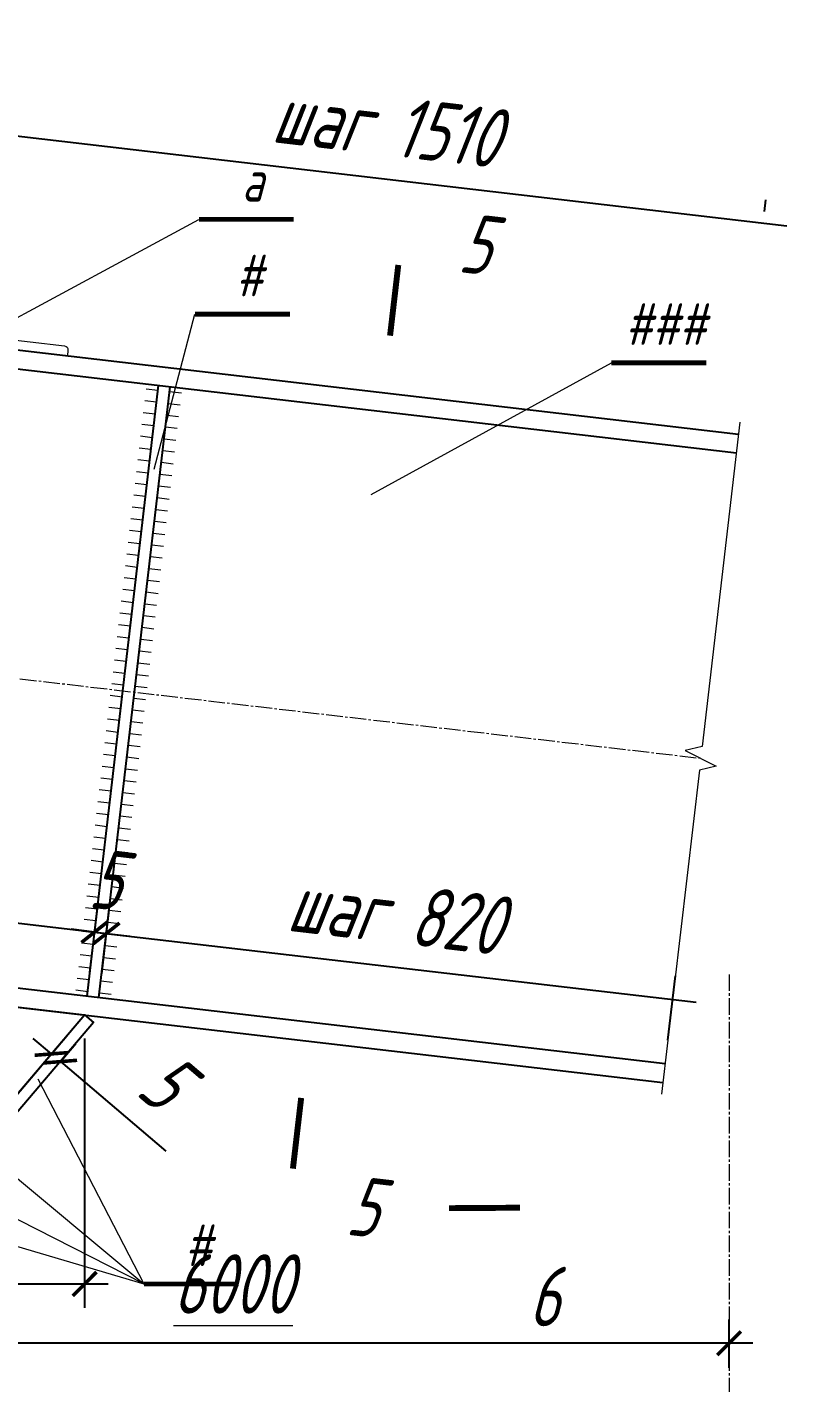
# Model space of a CAD drawing. Header units: millimetres. Extents: x -258606 to -95372, y 16759 to 83244.
# Drawn here: x -126329.7 to -126297.7, y 42291.6 to 42349.1 of the extents above; entities that cross this region are included whole.
import ezdxf
from ezdxf.enums import TextEntityAlignment as Align

# ---------------------------------------------------------------- set-up
doc = ezdxf.new("R2010")
doc.units = ezdxf.units.MM
doc.header["$LTSCALE"] = 0.5
doc.linetypes.add('CENTRE', pattern=[1.7, 1.4, -0.1, 0.1, -0.1])
for name, color, linetype, lineweight in [('NAD', 212, 'Continuous', 9), ('OS', 1, 'CENTRE', 9), ('PANEL', 152, 'Continuous', 9), ('RAZ', 5, 'Continuous', 9), ('ШовЗаводскойУгловойВидимый', 152, 'PSK_Weld_09', 9)]:
    doc.layers.add(name, color=color, linetype=linetype, lineweight=lineweight)
doc.styles.add('UNID', font='', dxfattribs={"width": 0.9, "oblique": 15})
doc.styles.get('UNID').set_extended_font_data('GOST type A')
doc.linetypes.add('PSK_Weld_09', pattern='A,1.499999,1e-06,[130,ltypeshp.shx,S=0.75,R=0,X=0,Y=0.75],0', length=1.5)
doc.dimstyles.new('TICK10$0', dxfattribs={"dimtxt": 2.5, "dimasz": 1, "dimexe": 1, "dimexo": 1, "dimgap": 1, "dimtad": 3, "dimdec": 3, "dimlfac": 10, "dimzin": 9, "dimdsep": 46, "dimtxsty": 'UNID', "dimblk": 'ARCHTICK', "dimcen": 2, "dimdle": 1, "dimadec": 0, "dimazin": 0, "dimtfac": 1, "dimtdec": 3, "dimtofl": 0, "dimtmove": 0, "dimatfit": 3, "dimldrblk": 'OPEN30', "dimfxl": 1, "dimtvp": 1, "dimtolj": 1, "dimtzin": 9, "dimarcsym": 0})

# ---------------------------------------------------------------- blocks, each defined once
blk = doc.blocks.new('_ArchTick')
at = {"color": 0, "linetype": 'ByBlock', "const_width": 0.15}
blk.add_lwpolyline([(-0.5, -0.5), (0.5, 0.5)], dxfattribs=at)
blk = doc.blocks.new('*D1229')
at = {"layer": 'Defpoints', "color": 0, "transparency": 16777216}
for p in [(-126341.898, 42293.612), (-126341.898, 42291.572), (-126300.082, 42291.572)]:
    blk.add_point(p, dxfattribs=at)
at = {"layer": 'RAZ', "color": 0, "lineweight": -2, "transparency": 16777216}
for p, q in [((-126341.898, 42292.572), (-126341.898, 42294.612)), ((-126300.082, 42292.572), (-126300.082, 42294.612)), ((-126299.082, 42293.612), (-126342.898, 42293.612))]:
    blk.add_line(p, q, dxfattribs=at)
at = {"layer": 'RAZ', "color": 0, "lineweight": -2, "transparency": 16777216, "rotation": 180}
blk.add_blockref('_ArchTick', (-126341.898, 42293.612), dxfattribs=at)
at = {"layer": 'RAZ', "color": 0, "lineweight": -2, "transparency": 16777216}
blk.add_blockref('_ArchTick', (-126300.082, 42293.612), dxfattribs=at)
at = {"layer": 'RAZ', "color": 0, "transparency": 16777216, "insert": (-126320.99, 42296.112), "char_height": 2.5, "attachment_point": 5, "style": 'UNID'}
blk.add_mtext('\\A1;{\\L6000}', dxfattribs=at)
blk = doc.blocks.new('_Open30')
at = {"color": 0, "linetype": 'ByBlock', "lineweight": -2}
for p, q in [((-1, 0.268), (0, 0)), ((0, 0), (-1, -0.268)), ((0, 0), (-1, 0))]:
    blk.add_line(p, q, dxfattribs=at)
blk = doc.blocks.new('*D1155')
at = {"layer": 'Defpoints', "color": 0, "transparency": 16777216}
for p in [(-126330.916, 42344.563), (-126331.227, 42341.891), (-126298.707, 42340.304)]:
    blk.add_point(p, dxfattribs=at)
at = {"layer": 'RAZ', "color": 0, "lineweight": -2, "transparency": 16777216}
for p, q in [((-126331.111, 42342.884), (-126330.8, 42345.556)), ((-126297.656, 42340.685), (-126331.909, 42344.679)), ((-126298.591, 42341.297), (-126298.533, 42341.794))]:
    blk.add_line(p, q, dxfattribs=at)
at = {"layer": 'RAZ', "color": 0, "lineweight": -2, "transparency": 16777216, "rotation": 173.3495615317288}
blk.add_blockref('_ArchTick', (-126330.916, 42344.563), dxfattribs=at)
at = {"layer": 'RAZ', "color": 0, "transparency": 16777216, "insert": (-126314.522, 42344.916), "char_height": 2.5, "attachment_point": 5, "rotation": 353.34956, "style": 'UNID'}
blk.add_mtext('\\A1;шаг 1510', dxfattribs=at)
blk = doc.blocks.new('_None')
blk = doc.blocks.new('poz')
at = {"layer": 'NAD', "const_width": 0.4}
blk.add_lwpolyline([(-4, 0), (4, 0)], dxfattribs=at)
at = {"layer": 'NAD', "style": 'UNID', "oblique": 15, "width": 0.9, "flags": 4}
blk.add_attdef('ПОЗ.', text='', height=3.5, dxfattribs=at).set_placement((-0.5, 1.5), align=Align.CENTER)
blk = doc.blocks.new('*D1126')
at = {"layer": 'Defpoints', "color": 0, "transparency": 16777216}
for p in [(-126326.829, 42310.938), (-126341.898, 42309.958), (-126327.144, 42308.237)]:
    blk.add_point(p, dxfattribs=at)
at = {"layer": 'RAZ', "color": 0, "lineweight": -2, "transparency": 16777216}
for p, q in [((-126341.782, 42310.951), (-126341.467, 42313.652)), ((-126342.576, 42312.775), (-126325.835, 42310.822)), ((-126327.028, 42309.23), (-126326.713, 42311.931))]:
    blk.add_line(p, q, dxfattribs=at)
for p, rotation in [((-126341.583, 42312.659), 173.345574312318), ((-126326.829, 42310.938), 353.3455743123179)]:
    blk.add_blockref('_ArchTick', p, dxfattribs=dict(at, rotation=rotation))
at = {"layer": 'RAZ', "color": 0, "transparency": 16777216, "insert": (-126333.945, 42314.033), "char_height": 2.5, "attachment_point": 5, "rotation": 353.34557, "style": 'UNID'}
blk.add_mtext('\\A1;295*', dxfattribs=at)
blk = doc.blocks.new('*D1127')
at = {"layer": 'Defpoints', "color": 0, "transparency": 16777216}
for p in [(-126326.332, 42310.88), (-126327.144, 42308.237), (-126326.647, 42308.179)]:
    blk.add_point(p, dxfattribs=at)
at = {"layer": 'RAZ', "color": 0, "lineweight": -2, "transparency": 16777216}
for p, q in [((-126327.028, 42309.23), (-126326.713, 42311.931)), ((-126326.531, 42309.172), (-126326.216, 42311.873)), ((-126326.829, 42310.938), (-126327.822, 42311.054)), ((-126326.332, 42310.88), (-126325.339, 42310.764))]:
    blk.add_line(p, q, dxfattribs=at)
for p, rotation in [((-126326.829, 42310.938), 353.3455743123179), ((-126326.332, 42310.88), 173.345574312318)]:
    blk.add_blockref('_ArchTick', p, dxfattribs=dict(at, rotation=rotation))
at = {"layer": 'RAZ', "color": 0, "transparency": 16777216, "insert": (-126326.32, 42313.143), "char_height": 2.5, "attachment_point": 5, "rotation": 353.34557, "style": 'UNID'}
blk.add_mtext('\\A1;5', dxfattribs=at)
blk = doc.blocks.new('*D1128')
at = {"layer": 'Defpoints', "color": 0, "transparency": 16777216}
for p in [(-126326.647, 42308.179), (-126302.464, 42308.095), (-126302.779, 42305.394)]:
    blk.add_point(p, dxfattribs=at)
at = {"layer": 'RAZ', "color": 0, "lineweight": -2, "transparency": 16777216}
for p, q in [((-126326.531, 42309.172), (-126326.216, 42311.873)), ((-126327.325, 42310.996), (-126301.471, 42307.979)), ((-126302.663, 42306.387), (-126302.348, 42309.088))]:
    blk.add_line(p, q, dxfattribs=at)
at = {"layer": 'RAZ', "color": 0, "transparency": 16777216, "insert": (-126314.137, 42311.722), "char_height": 2.5, "attachment_point": 5, "rotation": 353.34557, "style": 'UNID'}
blk.add_mtext('\\A1;шаг 820', dxfattribs=at)
blk = doc.blocks.new('razvlu')
at = {"layer": 'NAD', "const_width": 0.5}
blk.add_lwpolyline([(0, 2), (0, -4)], dxfattribs=at)
at = {"layer": 'NAD'}
blk.add_lwpolyline([(0, 0, 0, 1.76, 0), (5, 0, 0, 0, 0), (10, 0, 0, 0, 0)], format="xyseb", dxfattribs=at)
at = {"layer": 'NAD', "style": 'UNID', "flags": 4}
blk.add_attdef('D', (5, 2), '', height=5, dxfattribs=at)
blk = doc.blocks.new('*D1131')
at = {"layer": 'Defpoints', "color": 0, "transparency": 16777216}
for p in [(-126329.201, 42305.158), (-126328.272, 42305.479), (-126328.82, 42304.834)]:
    blk.add_point(p, dxfattribs=at)
at = {"layer": 'RAZ', "color": 0, "lineweight": -2, "transparency": 16777216}
for p, q in [((-126328.652, 42305.803), (-126329.414, 42306.451)), ((-126328.553, 42305.92), (-126328.004, 42306.564)), ((-126328.172, 42305.596), (-126327.624, 42306.24)), ((-126328.272, 42305.479), (-126323.833, 42301.702))]:
    blk.add_line(p, q, dxfattribs=at)
for p, rotation in [((-126328.652, 42305.803), 319.6042307980799), ((-126328.272, 42305.479), 139.6042307980799)]:
    blk.add_blockref('_ArchTick', p, dxfattribs=dict(at, rotation=rotation))
at = {"layer": 'RAZ', "color": 0, "transparency": 16777216, "insert": (-126323.833, 42304.656), "char_height": 2.5, "attachment_point": 5, "rotation": 319.60423, "style": 'UNID'}
blk.add_mtext('\\A1;5', dxfattribs=at)
blk = doc.blocks.new('*D1136')
at = {"layer": 'Defpoints', "color": 0, "transparency": 16777216}
for p in [(-126356.543, 42307.447), (-126327.253, 42307.447), (-126327.253, 42296.112)]:
    blk.add_point(p, dxfattribs=at)
at = {"layer": 'RAZ', "color": 0, "lineweight": -2, "transparency": 16777216}
for p, q in [((-126356.543, 42306.447), (-126356.543, 42295.112)), ((-126327.253, 42306.447), (-126327.253, 42295.112)), ((-126357.543, 42296.112), (-126326.253, 42296.112))]:
    blk.add_line(p, q, dxfattribs=at)
at = {"layer": 'RAZ', "color": 0, "lineweight": -2, "transparency": 16777216, "rotation": 180}
blk.add_blockref('_ArchTick', (-126356.543, 42296.112), dxfattribs=at)
at = {"layer": 'RAZ', "color": 0, "lineweight": -2, "transparency": 16777216}
blk.add_blockref('_ArchTick', (-126327.253, 42296.112), dxfattribs=at)
at = {"layer": 'RAZ', "color": 0, "transparency": 16777216, "insert": (-126341.898, 42298.362), "char_height": 2.5, "attachment_point": 5, "style": 'UNID'}
blk.add_mtext('\\A1;585', dxfattribs=at)
blk = doc.blocks.new('razgul')
at = {"layer": 'NAD', "const_width": 0.5}
blk.add_lwpolyline([(4, 0), (-2, 0)], dxfattribs=at)
at = {"layer": 'NAD'}
blk.add_lwpolyline([(0, 0, 0, 1.76, 0), (0, -5, 0, 0, 0), (0, -10, 0, 0, 0)], format="xyseb", dxfattribs=at)
at = {"layer": 'NAD', "style": 'UNID', "flags": 4}
blk.add_attdef('D', (-6.5, -10), '', height=5, dxfattribs=at)

msp = doc.modelspace()

# ---------------------------------------------------------------- linework, layer by layer
at = {"color": 0, "flags": 128}
for points in [[(-126341.89816, 42336.84333), (-126299.68448, 42331.9184)], [(-126341.89816, 42336.0419), (-126299.77672, 42331.12773)], [(-126327.14366, 42308.23678), (-126324.14141, 42333.97038)], [(-126326.64703, 42308.17884), (-126323.64478, 42333.91244)], [(-126341.89816, 42309.95804), (-126302.77898, 42305.39413)], [(-126341.89816, 42309.15682), (-126302.8712, 42304.60367)]]:
    msp.add_lwpolyline(points, dxfattribs=at)
msp.add_lwpolyline([(-126330.76741, 42302.54572), (-126331.14821, 42302.86975), (-126327.25317, 42307.44709), (-126326.87237, 42307.12306)], close=True, dxfattribs=at)
at = {"layer": 'NAD', "color": 0, "flags": 128}
for points in [[(-126331.3457, 42336.16232), (-126322.43228, 42340.9662)], [(-126324.31527, 42330.4433), (-126322.59889, 42336.96967)], [(-126315.16727, 42329.37604), (-126305.0472, 42334.92197)], [(-126337.35193, 42306.60378), (-126324.75317, 42296.11213), (-126337.47815, 42302.58499)], [(-126354.74558, 42304.97559), (-126324.75317, 42296.11213)], [(-126329.21838, 42304.74849), (-126324.75317, 42296.11213)]]:
    msp.add_lwpolyline(points, dxfattribs=at)
at = {"layer": 'OS', "color": 0, "flags": 128}
for points in [[(-126341.89816, 42323.00007), (-126301.27784, 42318.26103)], [(-126300.08204, 42309.15682), (-126300.08204, 42291.5718)]]:
    msp.add_lwpolyline(points, dxfattribs=at)
at = {"layer": 'PANEL', "color": 0, "flags": 128}
msp.add_lwpolyline([(-126327.9788, 42335.21912), (-126331.95182, 42335.68292), (-126331.22713, 42341.89077), (-126330.99372, 42341.86352, -0.41421356), (-126330.84896, 42341.6805), (-126331.45016, 42336.53047, 0.41421356), (-126331.01151, 42335.97587), (-126328.09631, 42335.63556, -0.41421356), (-126327.95155, 42335.45254), (-126327.9788, 42335.21912)], format="xyb", dxfattribs=at)
for points in [[(-126324.71963, 42333.32899), (-126324.223, 42333.27105)], [(-126324.66169, 42333.82562), (-126324.16506, 42333.76768)], [(-126323.66842, 42333.70974), (-126323.17179, 42333.6518)], [(-126324.77757, 42332.83236), (-126324.28094, 42332.77442)], [(-126323.72636, 42333.21311), (-126323.22973, 42333.15517)], [(-126324.83551, 42332.33573), (-126324.33888, 42332.27779)], [(-126323.84224, 42332.21985), (-126323.34561, 42332.16191)], [(-126323.7843, 42332.71648), (-126323.28767, 42332.65854)], [(-126324.89345, 42331.8391), (-126324.39682, 42331.78116)], [(-126323.90019, 42331.72322), (-126323.40355, 42331.66528)], [(-126324.95139, 42331.34247), (-126324.45476, 42331.28452)], [(-126323.95813, 42331.22658), (-126323.46149, 42331.16864)], [(-126325.00933, 42330.84583), (-126324.5127, 42330.78789)], [(-126324.01607, 42330.72995), (-126323.51943, 42330.67201)], [(-126325.06727, 42330.3492), (-126324.57064, 42330.29126)], [(-126324.07401, 42330.23332), (-126323.57737, 42330.17538)], [(-126325.18315, 42329.35594), (-126324.68652, 42329.298)], [(-126325.12521, 42329.85257), (-126324.62858, 42329.79463)], [(-126324.13195, 42329.73669), (-126323.63532, 42329.67875)], [(-126325.24109, 42328.85931), (-126324.74446, 42328.80137)], [(-126324.24783, 42328.74343), (-126323.7512, 42328.68549)], [(-126324.18989, 42329.24006), (-126323.69326, 42329.18212)], [(-126325.29903, 42328.36268), (-126324.8024, 42328.30474)], [(-126324.30577, 42328.2468), (-126323.80914, 42328.18885)], [(-126325.35697, 42327.86604), (-126324.86034, 42327.8081)], [(-126324.36371, 42327.75016), (-126323.86708, 42327.69222)], [(-126325.41491, 42327.36941), (-126324.91828, 42327.31147)], [(-126324.42165, 42327.25353), (-126323.92502, 42327.19559)], [(-126325.47285, 42326.87278), (-126324.97622, 42326.81484)], [(-126324.47959, 42326.7569), (-126323.98296, 42326.69896)], [(-126325.58873, 42325.87952), (-126325.0921, 42325.82158)], [(-126325.53079, 42326.37615), (-126325.03416, 42326.31821)], [(-126324.53753, 42326.26027), (-126324.0409, 42326.20233)], [(-126325.64667, 42325.38289), (-126325.15004, 42325.32495)], [(-126324.59547, 42325.76364), (-126324.09884, 42325.7057)], [(-126325.70461, 42324.88625), (-126325.20798, 42324.82831)], [(-126324.71135, 42324.77037), (-126324.21472, 42324.71243)], [(-126324.65341, 42325.26701), (-126324.15678, 42325.20907)], [(-126325.76255, 42324.38962), (-126325.26592, 42324.33168)], [(-126324.76929, 42324.27374), (-126324.27266, 42324.2158)], [(-126325.82049, 42323.89299), (-126325.32386, 42323.83505)], [(-126324.82723, 42323.77711), (-126324.3306, 42323.71917)], [(-126325.87843, 42323.39636), (-126325.3818, 42323.33842)], [(-126324.88517, 42323.28048), (-126324.38854, 42323.22254)], [(-126325.99431, 42322.4031), (-126325.49768, 42322.34516)], [(-126325.93637, 42322.89973), (-126325.43974, 42322.84179)], [(-126324.94311, 42322.78385), (-126324.44648, 42322.72591)], [(-126326.05226, 42321.90647), (-126325.55562, 42321.84853)], [(-126325.00105, 42322.28722), (-126324.50442, 42322.22928)], [(-126326.1102, 42321.40983), (-126325.61356, 42321.35189)], [(-126325.11693, 42321.29395), (-126324.6203, 42321.23601)], [(-126325.05899, 42321.79058), (-126324.56236, 42321.73264)], [(-126326.16814, 42320.9132), (-126325.6715, 42320.85526)], [(-126325.17487, 42320.79732), (-126324.67824, 42320.73938)], [(-126326.22608, 42320.41657), (-126325.72944, 42320.35863)], [(-126325.23281, 42320.30069), (-126324.73618, 42320.24275)], [(-126326.28402, 42319.91994), (-126325.78739, 42319.862)], [(-126325.29075, 42319.80406), (-126324.79412, 42319.74612)], [(-126326.34196, 42319.42331), (-126325.84533, 42319.36537)], [(-126325.34869, 42319.30743), (-126324.85206, 42319.24949)], [(-126326.45784, 42318.43004), (-126325.96121, 42318.3721)], [(-126326.3999, 42318.92668), (-126325.90327, 42318.86874)], [(-126325.40663, 42318.8108), (-126324.91, 42318.75286)], [(-126326.51578, 42317.93341), (-126326.01915, 42317.87547)], [(-126325.52251, 42317.81753), (-126325.02588, 42317.75959)], [(-126325.46457, 42318.31416), (-126324.96794, 42318.25622)], [(-126326.57372, 42317.43678), (-126326.07709, 42317.37884)], [(-126325.58046, 42317.3209), (-126325.08382, 42317.26296)], [(-126326.63166, 42316.94015), (-126326.13503, 42316.88221)], [(-126325.6384, 42316.82427), (-126325.14176, 42316.76633)], [(-126326.6896, 42316.44352), (-126326.19297, 42316.38558)], [(-126325.69634, 42316.32764), (-126325.1997, 42316.2697)], [(-126326.74754, 42315.94689), (-126326.25091, 42315.88895)], [(-126325.75428, 42315.83101), (-126325.25764, 42315.77307)], [(-126326.86342, 42314.95362), (-126326.36679, 42314.89568)], [(-126326.80548, 42315.45026), (-126326.30885, 42315.39231)], [(-126325.81222, 42315.33437), (-126325.31559, 42315.27643)], [(-126326.92136, 42314.45699), (-126326.42473, 42314.39905)], [(-126325.87016, 42314.83774), (-126325.37353, 42314.7798)], [(-126326.9793, 42313.96036), (-126326.48267, 42313.90242)], [(-126325.98604, 42313.84448), (-126325.48941, 42313.78654)], [(-126325.9281, 42314.34111), (-126325.43147, 42314.28317)], [(-126327.03724, 42313.46373), (-126326.54061, 42313.40579)], [(-126326.04398, 42313.34785), (-126325.54735, 42313.28991)], [(-126327.09518, 42312.9671), (-126326.59855, 42312.90916)], [(-126326.10192, 42312.85122), (-126325.60529, 42312.79328)], [(-126327.15312, 42312.47047), (-126326.65649, 42312.41253)], [(-126326.15986, 42312.35458), (-126325.66323, 42312.29664)], [(-126327.21106, 42311.97383), (-126326.71443, 42311.91589)], [(-126326.2178, 42311.85795), (-126325.72117, 42311.80001)], [(-126327.32694, 42310.98057), (-126326.83031, 42310.92263)], [(-126327.269, 42311.4772), (-126326.77237, 42311.41926)], [(-126326.27574, 42311.36132), (-126325.77911, 42311.30338)], [(-126327.38488, 42310.48394), (-126326.88825, 42310.426)], [(-126326.39162, 42310.36806), (-126325.89499, 42310.31012)], [(-126326.33368, 42310.86469), (-126325.83705, 42310.80675)], [(-126327.44282, 42309.98731), (-126326.94619, 42309.92937)], [(-126326.44956, 42309.87143), (-126325.95293, 42309.81349)], [(-126327.50076, 42309.49068), (-126327.00413, 42309.43274)], [(-126326.5075, 42309.3748), (-126326.01087, 42309.31686)], [(-126327.5587, 42308.99404), (-126327.06207, 42308.9361)], [(-126326.56544, 42308.87816), (-126326.06881, 42308.82022)], [(-126327.61664, 42308.49741), (-126327.12001, 42308.43947)], [(-126326.62338, 42308.38153), (-126326.12675, 42308.32359)]]:
    msp.add_lwpolyline(points, dxfattribs=at)
at = {"layer": 'PANEL', "color": 0, "linetype": 'Continuous', "flags": 128}
msp.add_lwpolyline([(-126299.62654, 42332.41503), (-126301.2199, 42318.75767), (-126301.93111, 42318.58895), (-126300.62457, 42317.93312), (-126301.33578, 42317.7644), (-126302.92914, 42304.10704)], dxfattribs=at)
at = {"layer": 'ШовЗаводскойУгловойВидимый', "color": 0, "ltscale": 0.067}
msp.add_lwpolyline([(-126341.89816, 42309.15682), (-126356.54318, 42307.44729), (-126352.64821, 42302.87005), (-126331.1647, 42302.86975), (-126327.25317, 42307.44709), (-126341.89816, 42309.15682)], dxfattribs=at)

# ---------------------------------------------------------------- block references
at = {"layer": 'NAD', "color": 0}
ref = msp.add_blockref('razvlu', (-126314.1444, 42338.05142), dxfattribs=dict(at, xscale=0.4999999999999999, yscale=0.4999999999999999, zscale=0.4999999999999999, rotation=353.3455743123758))
ref.add_attrib('D', '5', (-126311.54536, 42338.75499), dxfattribs={"height": 2.5, "rotation": 353.3455743, "style": 'UNID', "oblique": 15, "width": 0.9})
ref = msp.add_blockref('razvlu', (-126318.35459, 42301.96403), dxfattribs=dict(at, xscale=-0.4999999999999999, yscale=0.5, zscale=0.5, rotation=173.3455743123758))
ref.add_attrib('D', '5', (-126316.27702, 42298.19791), dxfattribs={"height": 2.5, "rotation": 353.3455743, "style": 'UNID', "oblique": 15, "width": 0.9})
at = {"layer": 'RAZ', "color": 0}
ref = msp.add_blockref('poz', (-126320.43228, 42340.9662), dxfattribs=dict(at, xscale=-0.5, yscale=0.5, zscale=0.5))
ref.add_attrib('ПОЗ.', 'а', dxfattribs={"layer": 'NAD', "color": 1, "height": 1.75, "style": 'UNID', "oblique": 15, "width": 0.9}).set_placement((-126320.18228, 42341.7162), align=Align.CENTER)
ref = msp.add_blockref('poz', (-126320.59889, 42336.96967), dxfattribs=dict(at, xscale=-0.5, yscale=0.5, zscale=0.5))
ref.add_attrib('ПОЗ.', '#', dxfattribs={"layer": 'NAD', "color": 1, "height": 1.75, "style": 'UNID', "oblique": 15, "width": 0.9}).set_placement((-126320.34889, 42337.71967), align=Align.CENTER)
ref = msp.add_blockref('poz', (-126303.0472, 42334.92197), dxfattribs=dict(at, xscale=-0.5, yscale=0.5, zscale=0.5))
ref.add_attrib('ПОЗ.', '###', dxfattribs={"layer": 'NAD', "color": 1, "height": 1.75, "style": 'UNID', "oblique": 15, "width": 0.9}).set_placement((-126302.7972, 42335.67197), align=Align.CENTER)
ref = msp.add_blockref('razgul', (-126309.89253, 42299.31782), dxfattribs=dict(at, xscale=-0.4999999999999999, yscale=0.5, zscale=0.5, rotation=0.3795550464390551))
ref.add_attrib('D', '6', (-126308.53801, 42294.32669), dxfattribs={"layer": 'NAD', "height": 2.5, "rotation": 0.379555, "style": 'UNID', "oblique": 15, "width": 0.9})
ref = msp.add_blockref('poz', (-126322.75317, 42296.11213), dxfattribs=dict(at, xscale=-0.5, yscale=0.5, zscale=0.5))
ref.add_attrib('ПОЗ.', '#', dxfattribs={"layer": 'NAD', "color": 1, "height": 1.75, "style": 'UNID', "oblique": 15, "width": 0.9}).set_placement((-126322.50317, 42296.86213), align=Align.CENTER)

# ---------------------------------------------------------------- dimensions: what is measured, and where the dimension line sits
for base, p1, p2, angle, text, override, picture, middle in [((-126330.91559, 42344.56273), (-126298.70673, 42340.30391), (-126331.22713, 42341.89077), 353.3495615, 'шаг 1510', {"dimblk1": 'None', "dimblk2": 'ArchTick', "dimsah": 1, "dimtmove": 1}, '*D1155', (-126314.52163, 42344.9165)), ((-126302.46387, 42308.09508), (-126326.64703, 42308.17884), (-126302.77897, 42305.39423), 353.3455743, 'шаг 820', {"dimblk1": 'None', "dimblk2": 'None', "dimsah": 1, "dimtmove": 1}, '*D1128', (-126314.13717, 42311.72223))]:
    dim = msp.add_linear_dim(base=base, p1=p1, p2=p2, angle=angle, text=text, dimstyle='TICK10$0', override=override, dxfattribs=at)
    dim.commit()
    dim.dimension.update_dxf_attribs({"geometry": picture, "text_midpoint": middle})
for base, p1, p2, angle, text, picture, middle in [((-126326.82856, 42310.93763), (-126341.89816, 42309.95814), (-126327.14367, 42308.23668), 353.3455743, '295*', '*D1126', (-126333.94508, 42314.03315)), ((-126341.89816, 42293.61213), (-126300.08204, 42291.5718), (-126341.89816, 42291.5718), 180, '{\\L6000}', '*D1229', (-126320.9901, 42296.11213))]:
    dim = msp.add_linear_dim(base=base, p1=p1, p2=p2, angle=angle, text=text, dimstyle='TICK10$0', dxfattribs=at)
    dim.commit()
    dim.dimension.update_dxf_attribs({"geometry": picture, "text_midpoint": middle})
dim = msp.add_linear_dim(base=(-126326.33193, 42310.87969), p1=(-126327.14367, 42308.23668), p2=(-126326.64703, 42308.17884), angle=353.3455743, dimstyle='TICK10$0', override={"dimtmove": 1}, dxfattribs=at)
dim.commit()
dim.dimension.update_dxf_attribs({"geometry": '*D1127', "text_midpoint": (-126326.58025, 42310.90866), "dimtype": 160})
dim = msp.add_linear_dim(base=(-126327.25317, 42296.11213), p1=(-126356.54318, 42307.44729), p2=(-126327.25317, 42307.44709), text='585', dimstyle='TICK10$0', dxfattribs=at)
dim.commit()
dim.dimension.update_dxf_attribs({"geometry": '*D1136', "text_midpoint": (-126341.89817, 42298.36213)})
dim = msp.add_aligned_dim(p1=(-126329.20069, 42305.15842), p2=(-126328.81989, 42304.83439), distance=0.84596, dimstyle='TICK10$0', dxfattribs=at)
dim.commit()
dim.dimension.update_dxf_attribs({"geometry": '*D1131', "text_midpoint": (-126323.83267, 42304.65571)})

doc.saveas('drawing.dxf')
